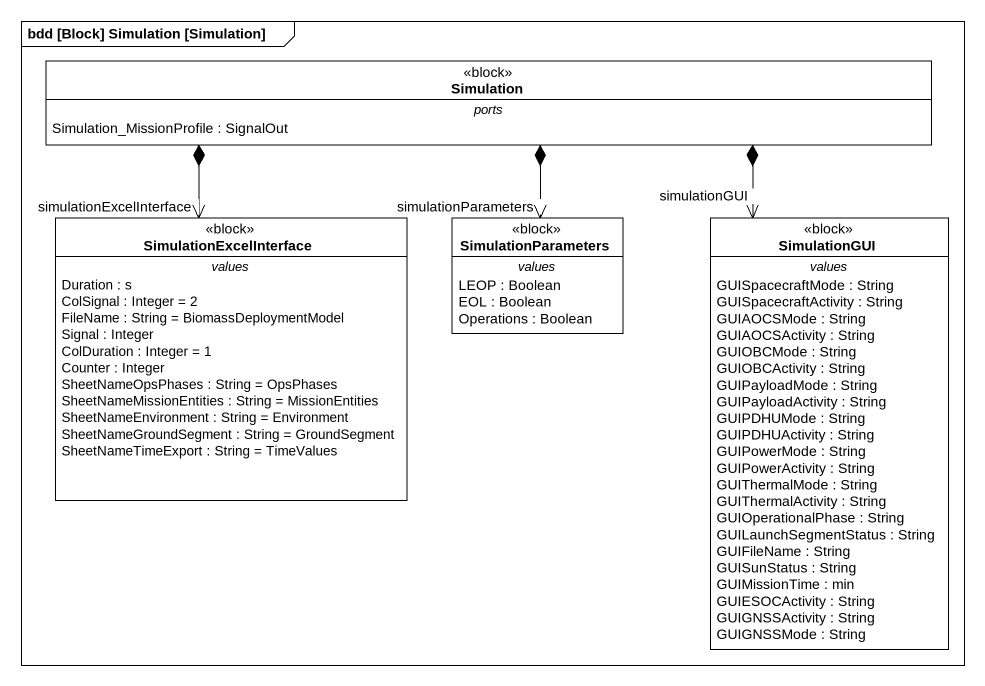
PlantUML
@startuml
mainframe bdd [Block] Simulation [Simulation]
hide circle
hide empty members
class Simulation <<block>> {
  -- ports --
  Simulation_MissionProfile : SignalOut
}
class SimulationExcelInterface <<block>> {
  -- values --
  Duration : s
  ColSignal : Integer = 2
  FileName : String = BiomassDeploymentModel
  Signal : Integer
  ColDuration : Integer = 1
  Counter : Integer
  SheetNameOpsPhases : String = OpsPhases
  SheetNameMissionEntities : String = MissionEntities
  SheetNameEnvironment : String = Environment
  SheetNameGroundSegment : String = GroundSegment
  SheetNameTimeExport : String = TimeValues
}
class SimulationParameters <<block>> {
  -- values --
  LEOP : Boolean
  EOL : Boolean
  Operations : Boolean
}
class SimulationGUI <<block>> {
  -- values --
  GUISpacecraftMode : String
  GUISpacecraftActivity : String
  GUIAOCSMode : String
  GUIAOCSActivity : String
  GUIOBCMode : String
  GUIOBCActivity : String
  GUIPayloadMode : String
  GUIPayloadActivity : String
  GUIPDHUMode : String
  GUIPDHUActivity : String
  GUIPowerMode : String
  GUIPowerActivity : String
  GUIThermalMode : String
  GUIThermalActivity : String
  GUIOperationalPhase : String
  GUILaunchSegmentStatus : String
  GUIFileName : String
  GUISunStatus : String
  GUIMissionTime : min
  GUIESOCActivity : String
  GUIGNSSActivity : String
  GUIGNSSMode : String
}
Simulation *--> "simulationExcelInterface" SimulationExcelInterface
Simulation *--> "simulationParameters" SimulationParameters
Simulation *--> "simulationGUI" SimulationGUI
@enduml
